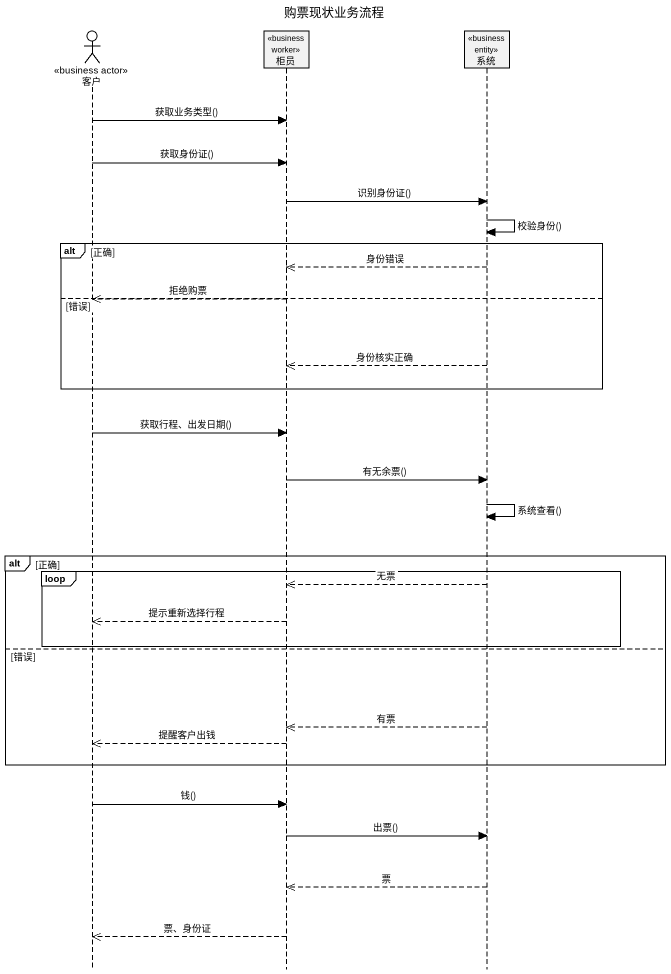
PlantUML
@startuml
title 购票现状业务流程
hide footbox
actor 客户 <<business actor>>
participant 柜员 <<business worker>>
participant 系统 <<business entity>>

客户 -> 柜员 : 获取业务类型()
客户 -> 柜员 : 获取身份证()
柜员 -> 系统 : 识别身份证()
系统 -> 系统 : 校验身份()
alt 正确
  系统 -->> 柜员 : 身份错误
else 错误
  柜员 -->> 客户 : 拒绝购票
  系统 -->> 柜员 : 身份核实正确
end
客户 -> 柜员 : 获取行程、出发日期()
柜员 -> 系统 : 有无余票()
系统 -> 系统 : 系统查看()
alt 正确
  loop
    系统 -->> 柜员 : 无票
    柜员 -->> 客户 : 提示重新选择行程
  end
else 错误
  系统 -->> 柜员 : 有票
  柜员 -->> 客户 : 提醒客户出钱
end
客户 -> 柜员 : 钱()
柜员 -> 系统 : 出票()
系统 -->> 柜员 : 票
柜员 -->> 客户 : 票、身份证
@enduml
